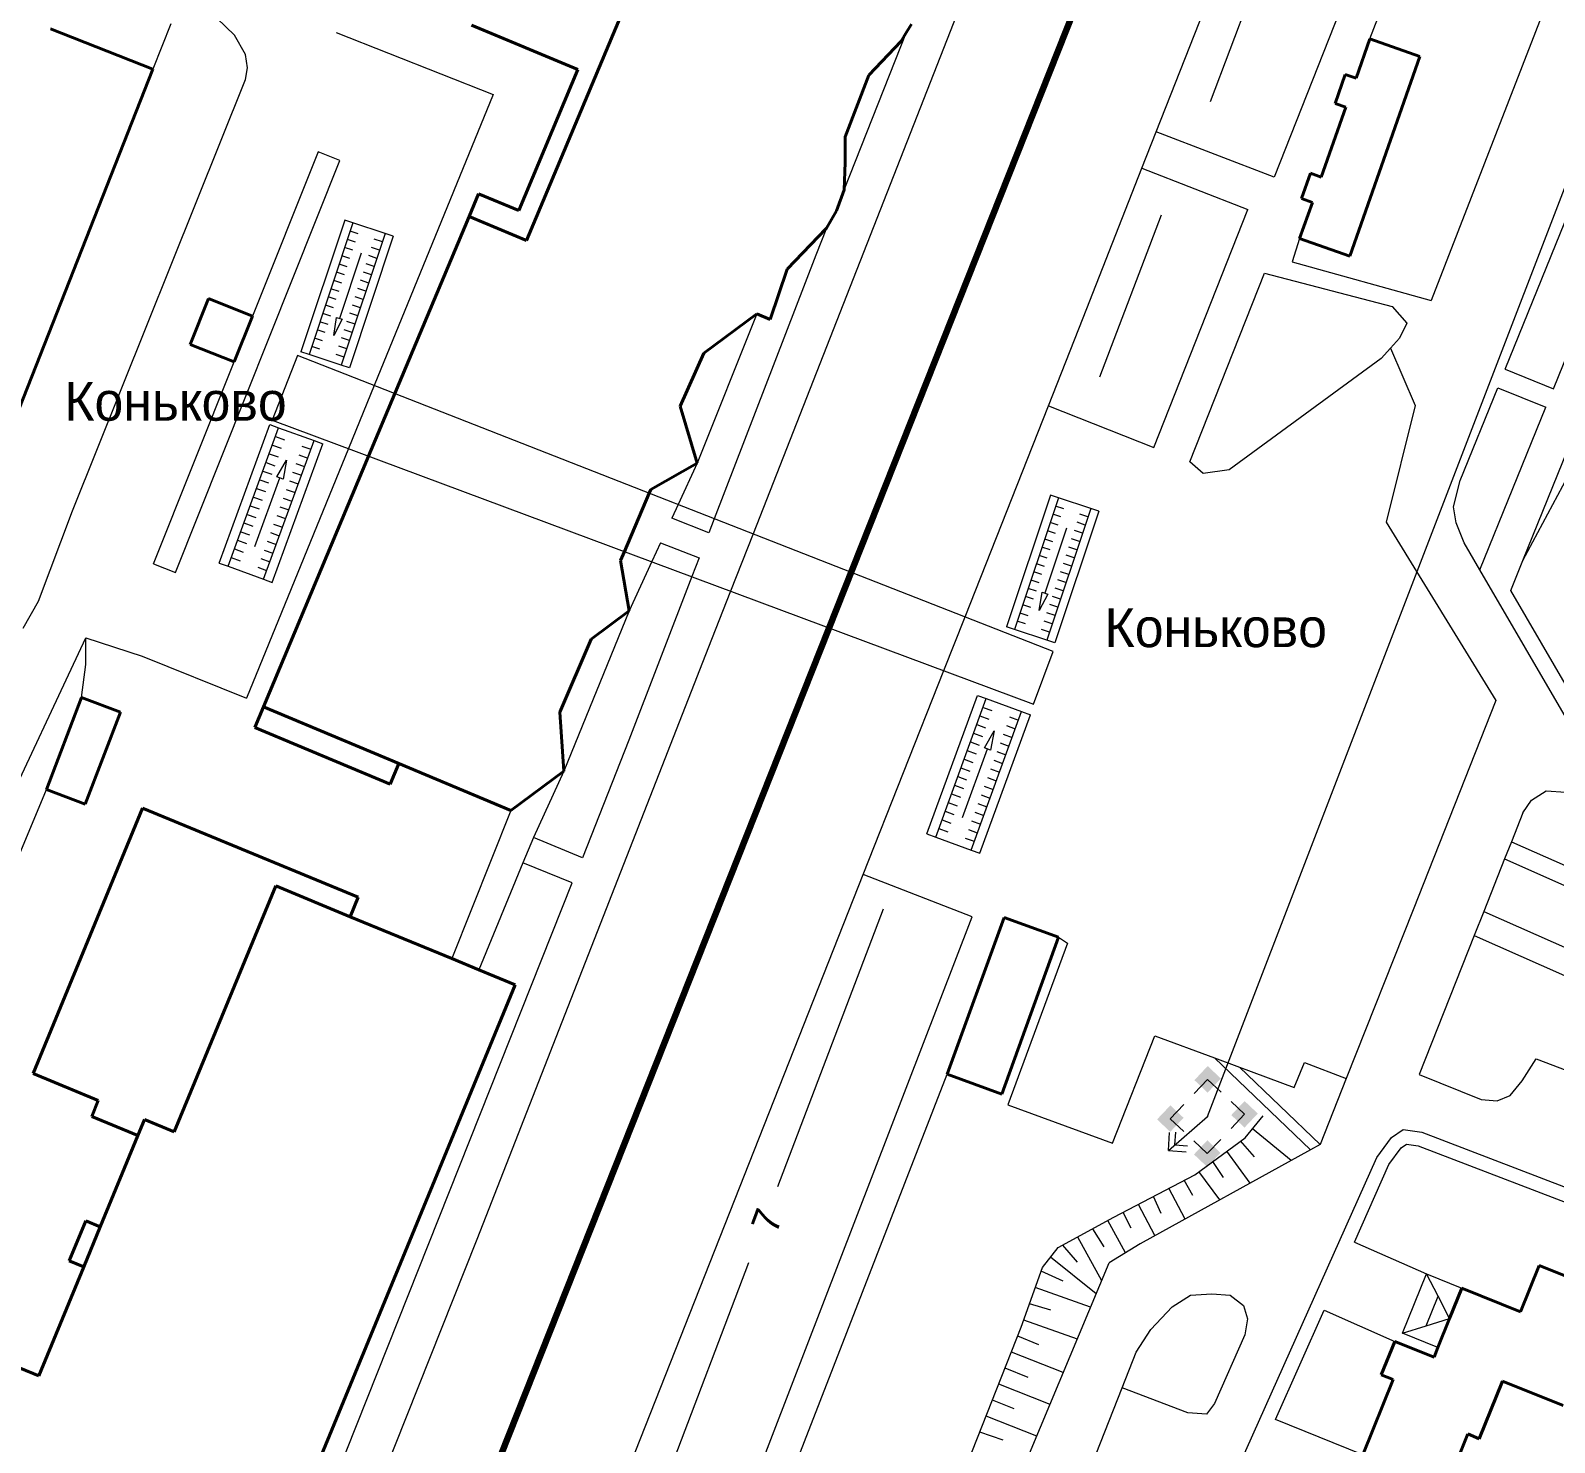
# Model space of a CAD drawing. Extents: x 1000 to 4000, y -5000 to -1000.
# Drawn here: x 1208.1 to 1385.1, y -3990 to -3826 of the extents above; entities that cross this region are included whole.
import ezdxf
from ezdxf.enums import TextEntityAlignment as Align

# ---------------------------------------------------------------- set-up
doc = ezdxf.new("R2010")
doc.units = 0
doc.header["$MEASUREMENT"] = 0
for name, color, linetype in [('11', 7, 'CONTINUOUS'), ('18', 7, 'CONTINUOUS'), ('24', 7, 'CONTINUOUS'), ('25', 7, 'CONTINUOUS'), ('37', 7, 'CONTINUOUS'), ('40', 7, 'CONTINUOUS'), ('42', 7, 'CONTINUOUS'), ('5', 7, 'CONTINUOUS'), ('6', 7, 'CONTINUOUS'), ('7', 7, 'CONTINUOUS'), ('границы команд_1', 10, 'CONTINUOUS')]:
    doc.layers.add(name, color=color, linetype=linetype)
doc.styles.get("Standard").update_dxf_attribs({"font": 'txt', "height": 0.2})

msp = doc.modelspace()

# ---------------------------------------------------------------- linework, layer by layer
at = {"layer": '11', "color": 253, "linetype": 'Continuous', "lineweight": 0}
for p, q in [((1243.57, -3826.19), (1261.83, -3833.41)), ((1302.57, -3844.5), (1309.83, -3826.17)), ((1261.83, -3833.41), (1248, -3867.24)), ((1248, -3867.24), (1245.01, -3874.55)), ((1245.01, -3874.55), (1233.15, -3903.57)), ((1195.5, -3937.1), (1214.5, -3896.54)), ((1214.5, -3896.54), (1221.04, -3898.66)), ((1221.04, -3898.66), (1233.15, -3903.57)), ((1263.86, -3916.61), (1257.01, -3933.82))]:
    msp.add_line(p, q, dxfattribs=at)
at = {"layer": '18', "color": 253, "linetype": 'Continuous', "lineweight": 0}
for p, q in [((1344.78, -3952.16), (1432.99, -3722.74)), ((1343.23, -3949.51), (1344.8, -3947.85)), ((1346.37, -3949.32), (1344.8, -3947.85)), ((1340.47, -3952.42), (1342.05, -3950.75)), ((1349.09, -3951.91), (1347.53, -3950.43)), ((1340.26, -3956.11), (1344.78, -3952.16)), ((1342.03, -3953.89), (1340.47, -3952.42)), ((1347.52, -3953.57), (1349.09, -3951.91)), ((1340.26, -3956.11), (1340.38, -3954.04)), ((1341.01, -3955.45), (1341.1, -3953.99)), ((1340.26, -3956.11), (1342.32, -3956.26)), ((1341.01, -3955.45), (1342.47, -3955.56)), ((1344.76, -3956.48), (1343.2, -3955)), ((1344.76, -3956.48), (1346.34, -3954.82))]:
    msp.add_line(p, q, dxfattribs=at)
msp.add_point((1344.78, -3952.16), dxfattribs=at)
for points in [[(1343.27, -3947.94), (1344.81, -3946.3), (1344.8, -3949.39), (1346.34, -3947.75)], [(1338.93, -3952.5), (1340.48, -3950.87), (1340.46, -3953.95), (1342.01, -3952.32)], [(1347.55, -3952), (1349.1, -3950.37), (1349.09, -3953.45), (1350.63, -3951.82)], [(1343.22, -3956.57), (1344.77, -3954.93), (1344.75, -3958.02), (1346.3, -3956.39)]]:
    msp.add_solid(points, dxfattribs=at)
at = {"layer": '24', "color": 253, "linetype": 'Continuous', "lineweight": 0}
for p, q in [((1338.84, -3837.74), (1355.35, -3795.66)), ((1369.07, -3801.04), (1352.55, -3843.01)), ((1363.66, -3826.94), (1372.87, -3802.72)), ((1318.17, -3817.76), (1292, -3884.47)), ((1386.56, -3816.68), (1370.78, -3857.35)), ((1379.37, -3865.34), (1397.96, -3819.4)), ((1224.37, -3825.18), (1222.29, -3830.47)), ((1231.78, -3826.53), (1229.72, -3824.56)), ((1233.05, -3828.78), (1231.78, -3826.53)), ((1233.28, -3830.3), (1233.05, -3828.78)), ((1233.05, -3831.66), (1233.28, -3830.3)), ((1212.97, -3881.8), (1233.05, -3831.66)), ((1337.18, -3841.97), (1338.84, -3837.74)), ((1352.55, -3843.01), (1338.84, -3837.74)), ((1224.9, -3888.96), (1244.02, -3841.07)), ((1241.5, -3840.07), (1233.88, -3859.16)), ((1244.02, -3841.07), (1241.5, -3840.07)), ((1330.35, -3859.38), (1337.18, -3841.97)), ((1337.18, -3841.97), (1349.48, -3846.79)), ((1338.56, -3874.43), (1349.48, -3846.79)), ((1300.52, -3848.95), (1299.28, -3852.08)), ((1355.49, -3850.15), (1354.62, -3852.87)), ((1299.28, -3852.08), (1287.48, -3882.7)), ((1354.62, -3852.87), (1370.78, -3857.35)), ((1384.96, -3867.61), (1391.06, -3852.54)), ((1342.74, -3876.08), (1351.4, -3854.16)), ((1351.4, -3854.16), (1366.24, -3858.05)), ((1292.45, -3858.89), (1285.53, -3876.23)), ((1366.24, -3858.05), (1367.96, -3859.99)), ((1326.32, -3869.59), (1330.35, -3859.38)), ((1367.96, -3859.99), (1367.11, -3861.72)), ((1367.11, -3861.72), (1366.06, -3862.87)), ((1364.95, -3864.09), (1347.31, -3877.03)), ((1366.06, -3862.87), (1364.95, -3864.09)), ((1366.06, -3862.87), (1368.92, -3869.55)), ((1222.38, -3887.96), (1231.75, -3864.49)), ((1379.37, -3865.34), (1384.96, -3867.61)), ((1374.14, -3878.26), (1378.5, -3867.49)), ((1378.5, -3867.49), (1384.09, -3869.75)), ((1316.63, -3894.11), (1326.32, -3869.59)), ((1326.32, -3869.59), (1338.56, -3874.43)), ((1368.92, -3869.55), (1365.53, -3883.1)), ((1376.44, -3888.66), (1384.09, -3869.75)), ((1381.42, -3887.55), (1387.79, -3871.8)), ((1285.53, -3876.23), (1283.3, -3881.06)), ((1344.3, -3877.46), (1342.74, -3876.08)), ((1347.31, -3877.03), (1344.3, -3877.46)), ((1373.37, -3881.34), (1374.14, -3878.26)), ((1209, -3892.27), (1212.97, -3881.8)), ((1283.3, -3881.06), (1282.56, -3882.65)), ((1373.68, -3883.18), (1373.37, -3881.34)), ((1286.85, -3884.33), (1282.56, -3882.65)), ((1287.48, -3882.7), (1286.85, -3884.33)), ((1365.53, -3883.1), (1378.29, -3903.82)), ((1374.6, -3885.49), (1373.68, -3883.18)), ((1281.24, -3885.52), (1280.23, -3887.69)), ((1281.24, -3885.52), (1285.73, -3887.25)), ((1292, -3884.47), (1289.4, -3891.11)), ((1376.44, -3888.66), (1374.6, -3885.49)), ((1285.73, -3887.25), (1284.89, -3889.43)), ((1222.38, -3887.96), (1224.9, -3888.96)), ((1280.23, -3887.69), (1277.6, -3893.39)), ((1387.04, -3906.86), (1376.44, -3888.66)), ((1380.01, -3891.03), (1381.42, -3887.55)), ((1284.89, -3889.43), (1277.56, -3908.45)), ((1207.23, -3895.41), (1209, -3892.27)), ((1289.4, -3891.11), (1287.19, -3896.74)), ((1388.66, -3905.88), (1380.01, -3891.03)), ((1277.6, -3893.39), (1270.04, -3912.02)), ((1314.17, -3900.35), (1316.63, -3894.11)), ((1214.5, -3899.63), (1214.5, -3896.54)), ((1287.19, -3896.74), (1259.9, -3966.47)), ((1214.01, -3903.46), (1214.5, -3899.63)), ((1304.81, -3924.06), (1314.17, -3900.35)), ((1378.29, -3903.82), (1368.66, -3928.16)), ((1277.56, -3908.45), (1272.2, -3922.1)), ((1270.04, -3912.02), (1266.49, -3919.74)), ((1195.07, -3949.77), (1209.93, -3914.15)), ((1381.42, -3916.89), (1382.43, -3915.4)), ((1382.43, -3915.4), (1384.12, -3914.33)), ((1384.12, -3914.33), (1386.42, -3914.48)), ((1381.42, -3916.89), (1380.1, -3920.23)), ((1266.49, -3919.74), (1265.28, -3922.68)), ((1272.2, -3922.1), (1266.49, -3919.74)), ((1380.1, -3920.23), (1379.3, -3922.24)), ((1380.1, -3920.23), (1438.32, -3946.03)), ((1265.28, -3922.68), (1260.15, -3935.11)), ((1270.98, -3925.03), (1265.28, -3922.68)), ((1379.3, -3922.24), (1376.89, -3928.33)), ((1379.3, -3922.24), (1408.11, -3935.01)), ((1274.82, -4000), (1304.81, -3924.06)), ((1317.45, -3928.96), (1304.81, -3924.06)), ((1241.19, -4000), (1270.98, -3925.03)), ((1368.66, -3928.16), (1360.91, -3947.76)), ((1290.08, -4000), (1317.45, -3928.96)), ((1376.89, -3928.33), (1375.78, -3931.15)), ((1376.89, -3928.33), (1405.45, -3940.99)), ((1327.5, -3931.34), (1328.52, -3932.02)), ((1375.78, -3931.15), (1369.39, -3947.28)), ((1375.78, -3931.15), (1434.31, -3957.1)), ((1328.52, -3932.02), (1321.6, -3950.8)), ((1333.75, -3955.26), (1338.67, -3942.8)), ((1338.67, -3942.8), (1345.59, -3945.36)), ((1345.59, -3945.36), (1348.52, -3946.44)), ((1356.74, -3956.04), (1345.59, -3945.36)), ((1354.84, -3948.78), (1356.06, -3945.88)), ((1356.06, -3945.88), (1360.91, -3947.76)), ((1381.35, -3948.03), (1382.97, -3945.45)), ((1382.97, -3945.45), (1418.67, -3959.18)), ((1294.04, -4000), (1314.56, -3947.26)), ((1357.88, -3955.41), (1348.52, -3946.44)), ((1348.52, -3946.44), (1354.84, -3948.78)), ((1369.39, -3947.28), (1376.58, -3950.19)), ((1360.91, -3947.76), (1357.88, -3955.41)), ((1379.96, -3949.73), (1381.35, -3948.03)), ((1321.6, -3950.8), (1333.75, -3955.26)), ((1376.58, -3950.19), (1378.43, -3950.34)), ((1378.43, -3950.34), (1379.96, -3949.73)), ((1364.45, -3956.91), (1366.15, -3954.6)), ((1366.15, -3954.6), (1367.53, -3953.68)), ((1367.53, -3953.68), (1369.68, -3953.99)), ((1369.68, -3953.99), (1422.14, -3974.15)), ((1356.74, -3956.04), (1336.96, -3966.96)), ((1357.88, -3955.41), (1356.74, -3956.04)), ((1365.87, -3957.73), (1367.29, -3955.79)), ((1367.29, -3955.79), (1367.92, -3955.37)), ((1367.92, -3955.37), (1369.27, -3955.57)), ((1369.27, -3955.57), (1402.64, -3968.39)), ((1345.21, -4000), (1364.45, -3956.91)), ((1361.87, -3966.75), (1365.87, -3957.73)), ((1259.9, -3966.47), (1246.58, -4000)), ((1336.96, -3966.96), (1333.37, -3969.15)), ((1361.87, -3966.75), (1370.23, -3970.46)), ((1320.49, -4000), (1333.37, -3969.15)), ((1340.67, -3974.29), (1342.82, -3972.91)), ((1342.82, -3972.91), (1345.28, -3972.75)), ((1345.28, -3972.75), (1347.44, -3972.91)), ((1347.44, -3972.91), (1348.97, -3974.14)), ((1348.97, -3974.14), (1349.43, -3975.68)), ((1338.21, -3976.91), (1340.67, -3974.29)), ((1349.43, -3975.68), (1349.13, -3977.52)), ((1352.7, -3987.39), (1358.35, -3974.66)), ((1358.35, -3974.66), (1366.53, -3978.29)), ((1336.51, -3979.53), (1338.21, -3976.91)), ((1349.13, -3977.52), (1345.59, -3985.53)), ((1334.87, -3983.68), (1336.51, -3979.53)), ((1329.69, -3996.8), (1334.87, -3983.68)), ((1342.51, -3986.61), (1334.87, -3983.68)), ((1344.67, -3986.76), (1342.51, -3986.61)), ((1345.59, -3985.53), (1344.67, -3986.76)), ((1362.84, -3991.47), (1352.7, -3987.39))]:
    msp.add_line(p, q, dxfattribs=at)
at = {"layer": '25', "color": 253, "linetype": 'Continuous', "lineweight": 0}
for p, q in [((1244.58, -3848.02), (1239.49, -3863.32)), ((1245.52, -3848.33), (1240.43, -3863.63)), ((1245.52, -3848.33), (1244.58, -3848.02)), ((1249.27, -3849.58), (1245.52, -3848.33)), ((1249.27, -3849.58), (1244.17, -3864.88)), ((1245.82, -3850.55), (1244.88, -3850.24)), ((1250.2, -3849.89), (1245.11, -3865.19)), ((1246.14, -3849.6), (1245.2, -3849.29)), ((1248.95, -3850.53), (1248.01, -3850.22)), ((1250.2, -3849.89), (1249.27, -3849.58)), ((1246.48, -3851.84), (1243.96, -3859.42)), ((1245.5, -3851.51), (1244.56, -3851.2)), ((1248.63, -3851.49), (1247.7, -3851.18)), ((1244.87, -3853.42), (1243.93, -3853.11)), ((1245.18, -3852.47), (1244.25, -3852.16)), ((1247.99, -3853.4), (1247.06, -3853.09)), ((1248.31, -3852.45), (1247.38, -3852.13)), ((1244.23, -3855.34), (1243.29, -3855.02)), ((1244.55, -3854.38), (1243.61, -3854.07)), ((1247.36, -3855.32), (1246.42, -3855)), ((1247.68, -3854.36), (1246.74, -3854.05)), ((1243.59, -3857.25), (1242.66, -3856.94)), ((1243.91, -3856.29), (1242.97, -3855.98)), ((1246.72, -3857.23), (1245.78, -3856.92)), ((1247.04, -3856.27), (1246.1, -3855.96)), ((1242.96, -3859.16), (1242.02, -3858.85)), ((1243.27, -3858.2), (1242.34, -3857.89)), ((1246.08, -3859.14), (1245.15, -3858.83)), ((1246.4, -3858.18), (1245.47, -3857.87)), ((1242.32, -3861.08), (1241.38, -3860.76)), ((1242.64, -3860.12), (1241.7, -3859.81)), ((1245.45, -3861.05), (1244.51, -3860.74)), ((1245.77, -3860.1), (1244.83, -3859.79)), ((1241.68, -3862.99), (1240.75, -3862.68)), ((1242, -3862.03), (1241.06, -3861.72)), ((1244.81, -3862.97), (1243.87, -3862.65)), ((1245.13, -3862.01), (1244.19, -3861.7)), ((1239.09, -3863.75), (1236.16, -3871.25)), ((1326.86, -3898.12), (1239.09, -3863.75)), ((1240.43, -3863.63), (1239.49, -3863.32)), ((1244.17, -3864.88), (1240.43, -3863.63)), ((1244.49, -3863.92), (1243.56, -3863.61)), ((1245.11, -3865.19), (1244.17, -3864.88)), ((1236.16, -3871.25), (1324.58, -3904.24)), ((1230, -3887.86), (1235.88, -3871.76)), ((1231.03, -3888.23), (1236.9, -3872.14)), ((1235.88, -3871.76), (1236.9, -3872.14)), ((1236.54, -3873.14), (1237.56, -3873.52)), ((1236.9, -3872.14), (1241.01, -3873.63)), ((1235.13, -3889.73), (1241.01, -3873.63)), ((1236.15, -3890.1), (1242.03, -3874.01)), ((1236.17, -3874.15), (1237.19, -3874.52)), ((1239.61, -3874.27), (1240.64, -3874.64)), ((1241.01, -3873.63), (1242.03, -3874.01)), ((1235.43, -3876.16), (1236.46, -3876.54)), ((1235.8, -3875.16), (1236.83, -3875.53)), ((1238.88, -3876.28), (1239.9, -3876.65)), ((1239.25, -3875.27), (1240.27, -3875.65)), ((1234.14, -3885.94), (1237.05, -3877.97)), ((1234.7, -3878.17), (1235.72, -3878.55)), ((1235.07, -3877.17), (1236.09, -3877.54)), ((1238.14, -3878.29), (1239.17, -3878.66)), ((1238.51, -3877.28), (1239.54, -3877.66)), ((1233.97, -3880.18), (1234.99, -3880.56)), ((1234.33, -3879.18), (1235.36, -3879.55)), ((1237.41, -3880.3), (1238.43, -3880.67)), ((1237.78, -3879.3), (1238.8, -3879.67)), ((1326.54, -3879.97), (1321.44, -3895.27)), ((1327.47, -3880.28), (1322.38, -3895.58)), ((1327.47, -3880.28), (1326.54, -3879.97)), ((1331.22, -3881.53), (1327.47, -3880.28)), ((1233.6, -3881.19), (1234.62, -3881.56)), ((1237.04, -3881.31), (1238.07, -3881.68)), ((1331.22, -3881.53), (1326.12, -3896.83)), ((1332.16, -3881.84), (1327.06, -3897.14)), ((1328.09, -3881.55), (1327.15, -3881.23)), ((1332.16, -3881.84), (1331.22, -3881.53)), ((1232.86, -3883.2), (1233.89, -3883.58)), ((1233.23, -3882.2), (1234.26, -3882.57)), ((1236.31, -3883.32), (1237.33, -3883.69)), ((1236.67, -3882.31), (1237.7, -3882.69)), ((1328.43, -3883.79), (1325.91, -3891.36)), ((1327.45, -3883.46), (1326.52, -3883.15)), ((1327.77, -3882.5), (1326.83, -3882.19)), ((1330.58, -3883.44), (1329.65, -3883.12)), ((1330.9, -3882.48), (1329.96, -3882.17)), ((1232.13, -3885.21), (1233.15, -3885.59)), ((1232.5, -3884.21), (1233.52, -3884.58)), ((1235.57, -3885.33), (1236.6, -3885.7)), ((1235.94, -3884.32), (1236.97, -3884.7)), ((1326.82, -3885.37), (1325.88, -3885.06)), ((1327.13, -3884.42), (1326.2, -3884.1)), ((1329.94, -3885.35), (1329.01, -3885.04)), ((1330.26, -3884.39), (1329.33, -3884.08)), ((1231.39, -3887.22), (1232.42, -3887.6)), ((1231.76, -3886.22), (1232.79, -3886.59)), ((1234.84, -3887.34), (1235.86, -3887.72)), ((1235.21, -3886.34), (1236.23, -3886.71)), ((1326.18, -3887.28), (1325.24, -3886.97)), ((1326.5, -3886.33), (1325.56, -3886.02)), ((1329.31, -3887.26), (1328.37, -3886.95)), ((1329.63, -3886.3), (1328.69, -3885.99)), ((1230, -3887.86), (1231.03, -3888.23)), ((1231.03, -3888.23), (1235.13, -3889.73)), ((1234.47, -3888.34), (1235.5, -3888.72)), ((1325.54, -3889.2), (1324.61, -3888.89)), ((1325.86, -3888.24), (1324.93, -3887.93)), ((1328.67, -3889.17), (1327.73, -3888.86)), ((1328.99, -3888.22), (1328.05, -3887.91)), ((1235.13, -3889.73), (1236.15, -3890.1)), ((1324.91, -3891.11), (1323.97, -3890.8)), ((1325.22, -3890.15), (1324.29, -3889.84)), ((1328.03, -3891.09), (1327.1, -3890.78)), ((1328.35, -3890.13), (1327.42, -3889.82)), ((1324.27, -3893.02), (1323.33, -3892.71)), ((1324.59, -3892.06), (1323.65, -3891.75)), ((1327.4, -3893), (1326.46, -3892.69)), ((1327.72, -3892.04), (1326.78, -3891.73)), ((1323.95, -3893.98), (1323.01, -3893.67)), ((1327.08, -3893.96), (1326.14, -3893.64)), ((1322.38, -3895.58), (1321.44, -3895.27)), ((1326.12, -3896.83), (1322.38, -3895.58)), ((1323.63, -3894.93), (1322.7, -3894.62)), ((1326.44, -3895.87), (1325.51, -3895.56)), ((1326.76, -3894.91), (1325.83, -3894.6)), ((1327.06, -3897.14), (1326.12, -3896.83)), ((1324.58, -3904.24), (1326.86, -3898.12)), ((1312.19, -3919.33), (1318.07, -3903.24)), ((1318.07, -3903.24), (1319.09, -3903.61)), ((1313.22, -3919.7), (1319.09, -3903.61)), ((1317.32, -3921.2), (1323.19, -3905.11)), ((1318.72, -3904.62), (1319.75, -3904.99)), ((1319.09, -3903.61), (1323.19, -3905.11)), ((1323.19, -3905.11), (1324.22, -3905.48)), ((1317.99, -3906.63), (1319.02, -3907)), ((1318.34, -3921.57), (1324.22, -3905.48)), ((1318.36, -3905.62), (1319.38, -3906)), ((1321.43, -3906.74), (1322.46, -3907.12)), ((1321.8, -3905.74), (1322.83, -3906.11)), ((1317.25, -3908.64), (1318.28, -3909.01)), ((1317.62, -3907.63), (1318.65, -3908.01)), ((1321.07, -3907.75), (1322.09, -3908.12)), ((1316.32, -3917.41), (1319.23, -3909.45)), ((1316.89, -3909.65), (1317.91, -3910.02)), ((1320.33, -3909.76), (1321.36, -3910.13)), ((1320.7, -3908.76), (1321.72, -3909.13)), ((1316.15, -3911.66), (1317.18, -3912.03)), ((1316.52, -3910.65), (1317.55, -3911.02)), ((1319.6, -3911.77), (1320.62, -3912.15)), ((1319.96, -3910.77), (1320.99, -3911.14)), ((1315.42, -3913.67), (1316.44, -3914.04)), ((1315.79, -3912.66), (1316.81, -3913.04)), ((1318.86, -3913.79), (1319.89, -3914.16)), ((1319.23, -3912.78), (1320.25, -3913.15)), ((1314.68, -3915.68), (1315.71, -3916.05)), ((1315.05, -3914.67), (1316.08, -3915.05)), ((1318.13, -3915.79), (1319.15, -3916.17)), ((1318.5, -3914.79), (1319.52, -3915.16)), ((1314.32, -3916.68), (1315.34, -3917.06)), ((1317.76, -3916.8), (1318.79, -3917.17)), ((1312.19, -3919.33), (1313.22, -3919.7)), ((1313.58, -3918.7), (1314.61, -3919.07)), ((1313.95, -3917.69), (1314.97, -3918.07)), ((1317.03, -3918.81), (1318.05, -3919.19)), ((1317.39, -3917.81), (1318.42, -3918.18)), ((1313.22, -3919.7), (1317.32, -3921.2)), ((1316.66, -3919.82), (1317.68, -3920.19)), ((1317.32, -3921.2), (1318.34, -3921.57))]:
    msp.add_line(p, q, dxfattribs=at)
for points in [[(1243.62, -3859.31), (1244.29, -3859.53), (1243.3, -3861.4), (1243.62, -3859.31)], [(1237.41, -3878.11), (1236.68, -3877.84), (1237.81, -3875.89), (1237.41, -3878.11)], [(1325.58, -3891.25), (1326.24, -3891.47), (1325.25, -3893.35), (1325.58, -3891.25)], [(1319.6, -3909.58), (1318.87, -3909.31), (1320, -3907.36), (1319.6, -3909.58)]]:
    msp.add_3dface(points, dxfattribs=at)
at = {"layer": '37', "color": 253, "linetype": 'Continuous', "lineweight": 0}
for p, q in [((1381.42, -3887.56), (1389.43, -3872.55)), ((1349.15, -3954.63), (1351.24, -3952.1)), ((1343.31, -3958.94), (1349.15, -3954.63)), ((1354.49, -3957.29), (1350.01, -3953.59)), ((1349.74, -3959.9), (1347.02, -3956.2)), ((1350.23, -3956.86), (1348.63, -3955.01)), ((1346.64, -3959.25), (1345.41, -3957.39)), ((1333.92, -3963.86), (1343.31, -3958.94)), ((1343.1, -3961.35), (1342.08, -3959.58)), ((1346.21, -3961.85), (1343.8, -3958.57)), ((1339.42, -3963.45), (1338.53, -3961.44)), ((1342.18, -3964.08), (1340.31, -3960.51)), ((1335.92, -3965.13), (1334.99, -3963.3)), ((1338.67, -3966.01), (1336.76, -3962.37)), ((1327.46, -3967.4), (1333.92, -3963.86)), ((1332.77, -3967.32), (1331.47, -3965.2)), ((1335.28, -3967.99), (1333.23, -3964.24)), ((1329.7, -3969.09), (1327.97, -3967.13)), ((1332.5, -3971.24), (1329.72, -3966.17)), ((1325.62, -3969.71), (1327.46, -3967.4)), ((1331.87, -3972.75), (1326.57, -3968.52)), ((1323.16, -3976.64), (1325.62, -3969.71)), ((1328.03, -3971.29), (1325.46, -3970.15)), ((1331.21, -3974.32), (1324.79, -3972.04)), ((1326.6, -3974.68), (1324.12, -3973.92)), ((1329.67, -3978.02), (1323.45, -3975.81)), ((1313.93, -4000), (1323.16, -3976.64)), ((1325.21, -3978.68), (1322.74, -3977.68)), ((1328.04, -3981.92), (1322.01, -3979.54)), ((1323.97, -3982.5), (1321.28, -3981.4)), ((1326.5, -3985.61), (1320.54, -3983.26)), ((1322.34, -3986.14), (1319.81, -3985.12)), ((1324.95, -3989.3), (1319.07, -3986.98)), ((1321.06, -3989.79), (1318.34, -3988.84))]:
    msp.add_line(p, q, dxfattribs=at)
at = {"layer": '40', "color": 253, "linetype": 'Continuous', "lineweight": 0}
for p, q in [((1345.12, -3834.22), (1358.21, -3799.78)), ((1332.3, -3866.22), (1339.46, -3847.39)), ((1294.88, -3960.29), (1307.14, -3928.02)), ((1280.54, -3998.02), (1291.52, -3969.13))]:
    msp.add_line(p, q, dxfattribs=at)
at = {"layer": '6', "color": 253, "linetype": 'Continuous', "lineweight": 40}
for p, q in [((1302.28, -3763.02), (1265.68, -3850.37)), ((1259.3, -3825.34), (1271.66, -3830.52)), ((1309.83, -3826.17), (1310.4, -3825.24)), ((1222.29, -3830.47), (1210.38, -3825.77)), ((1305.44, -3831.18), (1309.19, -3827.22)), ((1309.19, -3827.22), (1309.83, -3826.17)), ((1362.04, -3831.53), (1363.66, -3826.94)), ((1363.66, -3826.94), (1369.47, -3828.98)), ((1369.47, -3828.98), (1361.31, -3852.19)), ((1222.29, -3830.47), (1197.89, -3892.37)), ((1271.66, -3830.52), (1264.8, -3846.9)), ((1302.69, -3838.33), (1305.44, -3831.18)), ((1359.6, -3834.44), (1360.78, -3831.09)), ((1362.04, -3831.53), (1360.78, -3831.09)), ((1358.01, -3843.01), (1360.86, -3834.89)), ((1360.86, -3834.89), (1359.6, -3834.44)), ((1302.69, -3841.3), (1302.69, -3838.33)), ((1302.57, -3844.5), (1302.69, -3841.3)), ((1355.71, -3845.51), (1356.74, -3842.56)), ((1358.01, -3843.01), (1356.74, -3842.56)), ((1260.12, -3844.94), (1259.01, -3847.58)), ((1264.8, -3846.9), (1260.12, -3844.94)), ((1301.7, -3846.91), (1302.57, -3844.5)), ((1355.49, -3850.15), (1356.97, -3845.95)), ((1356.97, -3845.95), (1355.71, -3845.51)), ((1250.38, -3868.17), (1259.01, -3847.58)), ((1265.68, -3850.37), (1259.01, -3847.58)), ((1300.52, -3848.95), (1301.7, -3846.91)), ((1295.97, -3853.72), (1300.49, -3849)), ((1300.49, -3849), (1300.52, -3848.95)), ((1361.31, -3852.19), (1355.49, -3850.15)), ((1293.99, -3859.55), (1295.97, -3853.72)), ((1228.76, -3857.11), (1226.63, -3862.45)), ((1233.88, -3859.16), (1228.76, -3857.11)), ((1286.3, -3863.47), (1292.45, -3858.89)), ((1292.45, -3858.89), (1293.99, -3859.55)), ((1231.75, -3864.49), (1233.88, -3859.16)), ((1226.63, -3862.45), (1231.75, -3864.49)), ((1283.54, -3869.63), (1286.3, -3863.47)), ((1247.34, -3875.42), (1250.38, -3868.17)), ((1285.53, -3876.23), (1283.54, -3869.63)), ((1235.13, -3904.57), (1247.34, -3875.42)), ((1280.13, -3879.31), (1285.53, -3876.23)), ((1277.06, -3886.51), (1279.94, -3879.74)), ((1279.94, -3879.74), (1280.13, -3879.31)), ((1276.61, -3887.56), (1277.06, -3886.51)), ((1277.6, -3893.39), (1276.61, -3887.56)), ((1273.19, -3896.69), (1277.6, -3893.39)), ((1269.55, -3905.17), (1273.19, -3896.69)), ((1214.01, -3903.46), (1209.93, -3914.15)), ((1218.52, -3905.18), (1214.01, -3903.46)), ((1234.13, -3906.96), (1235.13, -3904.57)), ((1250.87, -3911.16), (1235.13, -3904.57)), ((1270.04, -3912.02), (1269.55, -3905.17)), ((1214.44, -3915.87), (1218.52, -3905.18)), ((1249.86, -3913.55), (1234.13, -3906.96)), ((1250.87, -3911.16), (1249.86, -3913.55)), ((1263.86, -3916.61), (1250.87, -3911.16)), ((1263.86, -3916.61), (1270.04, -3912.02)), ((1209.93, -3914.15), (1214.44, -3915.87)), ((1221.09, -3916.34), (1208.37, -3947.16)), ((1246.14, -3926.68), (1221.09, -3916.34)), ((1236.56, -3925.38), (1224.78, -3953.93)), ((1245.21, -3928.95), (1236.56, -3925.38)), ((1245.21, -3928.95), (1246.14, -3926.68)), ((1257.01, -3933.82), (1245.21, -3928.95)), ((1321.17, -3929.05), (1314.56, -3947.26)), ((1327.5, -3931.34), (1321.17, -3929.05)), ((1320.89, -3949.55), (1327.5, -3931.34)), ((1260.15, -3935.11), (1257.01, -3933.82)), ((1264.39, -3936.86), (1260.15, -3935.11)), ((1238.34, -4000), (1264.39, -3936.86)), ((1208.37, -3947.16), (1215.95, -3950.29)), ((1314.56, -3947.26), (1320.89, -3949.55)), ((1215.95, -3950.29), (1215.18, -3952.16)), ((1215.18, -3952.16), (1220.55, -3954.38)), ((1221.32, -3952.51), (1220.55, -3954.38)), ((1224.78, -3953.93), (1221.32, -3952.51)), ((1220.55, -3954.38), (1216.18, -3964.98)), ((1214.5, -3964.29), (1212.58, -3968.95)), ((1216.18, -3964.98), (1214.25, -3969.64)), ((1216.18, -3964.98), (1214.5, -3964.29)), ((1214.25, -3969.64), (1209.03, -3982.31)), ((1214.25, -3969.64), (1212.58, -3968.95)), ((1383.32, -3969.48), (1381.15, -3974.86)), ((1387.48, -3971.16), (1383.32, -3969.48)), ((1374.34, -3972.12), (1372.91, -3975.65)), ((1381.15, -3974.86), (1374.34, -3972.12)), ((1372.91, -3975.65), (1371.56, -3979)), ((1209.03, -3982.31), (1198.1, -3977.8)), ((1366.53, -3978.29), (1364.97, -3982.18)), ((1371.11, -3980.13), (1366.53, -3978.29)), ((1371.56, -3979), (1371.11, -3980.13)), ((1366.36, -3982.74), (1362.84, -3991.47)), ((1364.97, -3982.18), (1366.36, -3982.74)), ((1376.36, -3989.6), (1379.05, -3982.9)), ((1379.05, -3982.9), (1386.11, -3985.75)), ((1373.93, -3991.75), (1375.02, -3989.05)), ((1375.02, -3989.05), (1376.36, -3989.6))]:
    msp.add_line(p, q, dxfattribs=at)
at = {"layer": '7', "color": 253, "linetype": 'Continuous', "lineweight": 0}
for p, q in [((1367.45, -3977.34), (1370.23, -3970.46)), ((1370.23, -3970.46), (1374.34, -3972.12)), ((1371.57, -3973.05), (1370.23, -3970.46)), ((1370.18, -3976.5), (1371.57, -3973.05)), ((1372.91, -3975.65), (1371.57, -3973.05)), ((1370.18, -3976.5), (1372.91, -3975.65)), ((1372.91, -3975.65), (1372.91, -3975.65)), ((1367.45, -3977.34), (1370.18, -3976.5)), ((1371.56, -3979), (1367.45, -3977.34))]:
    msp.add_line(p, q, dxfattribs=at)
at = {"layer": 'границы команд_1', "color": 6, "lineweight": 100}
msp.add_lwpolyline([(1612.96, -4276.82), (1612.96, -4259.86), (1625.02, -4185.11), (1636.75, -4129.28), (1649.53, -4098.95), (1661.2, -4081.67), (1676.84, -4068.3), (1835.04, -3963.9), (1864.51, -3940.5), (1880.89, -3924.11), (1893.06, -3902.28), (1902.12, -3885.22), (1918.7, -3847.06), (1400.62, -3643.72), (1216.08, -4109.03), (1196.4, -4143.6), (1121.31, -4268.85)], dxfattribs=at)

# ---------------------------------------------------------------- texts
at = {"layer": '42', "color": 253, "linetype": 'Continuous', "lineweight": 0}
msp.add_text('7', height=3.2, rotation=69.6428, dxfattribs=at).set_placement((1293.6, -3964.25), align=Align.MIDDLE)
at = {"layer": '5', "color": 253, "linetype": 'Continuous', "lineweight": 0}
for p in [(1224.92, -3869.1), (1345.75, -3895.41)]:
    msp.add_text('Коньково', height=4.5, dxfattribs=at).set_placement(p, align=Align.MIDDLE)

doc.saveas('drawing.dxf')
